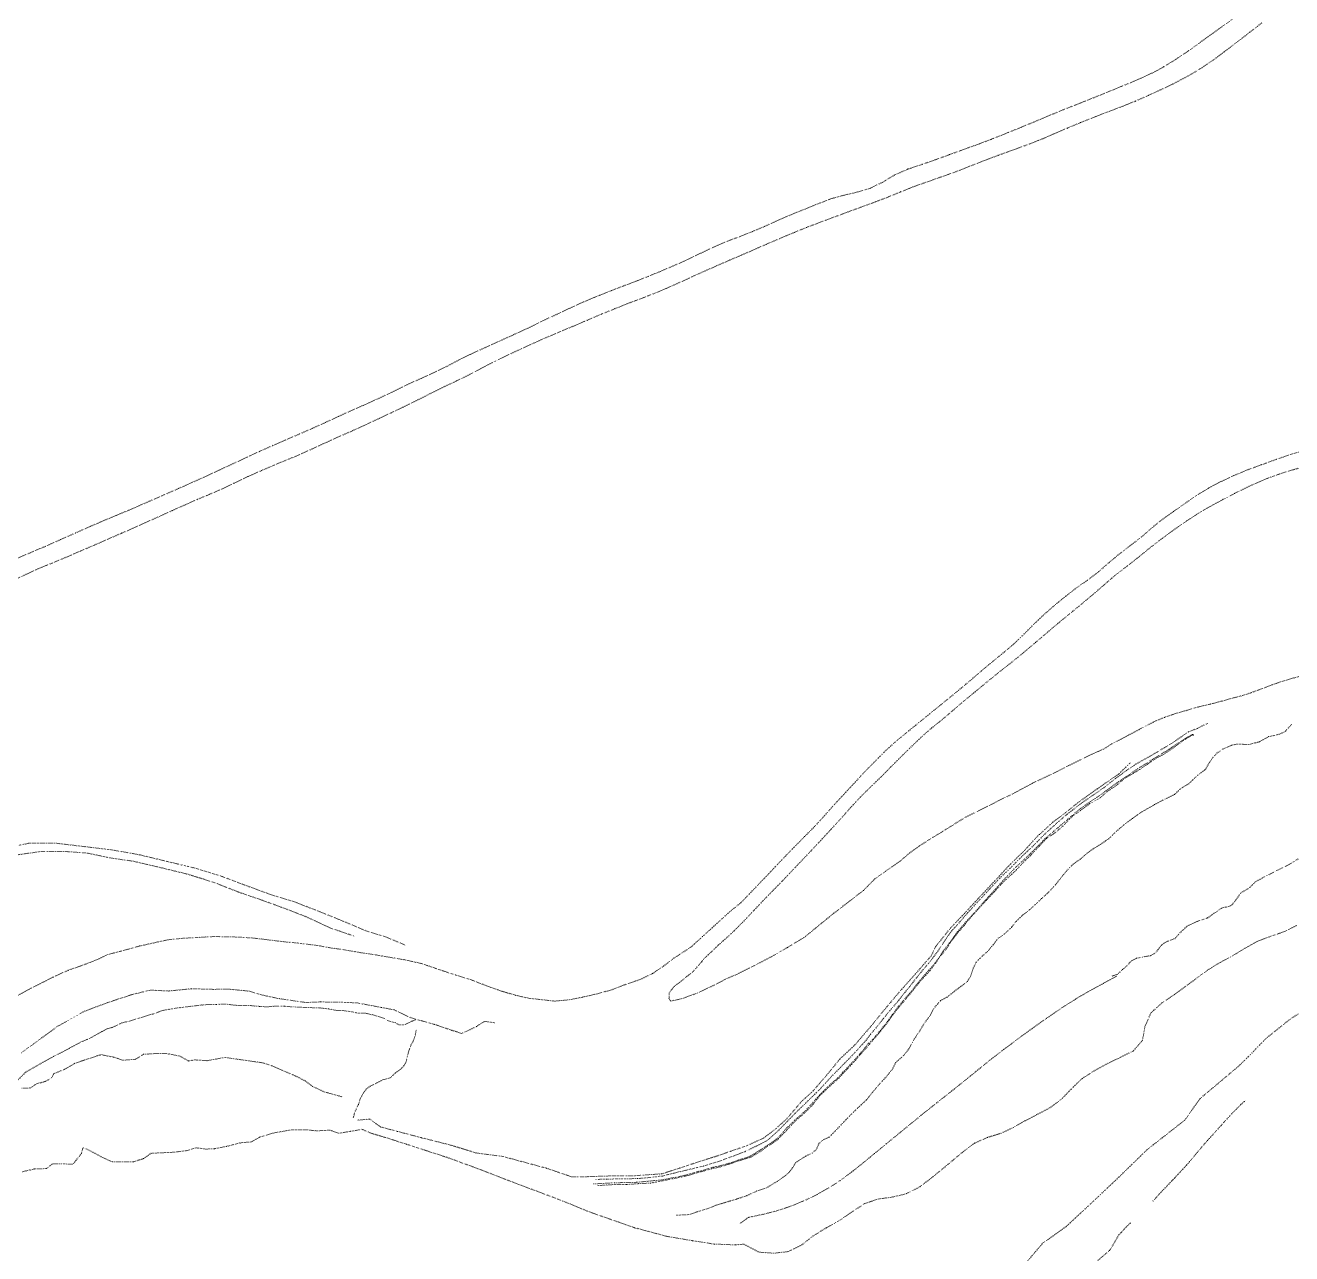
# Model space of a CAD drawing. Extents: x 682410 to 689460, y 7661803 to 7669124.
# Drawn here: x 685687.7 to 686076.1, y 7668109.1 to 7668486 of the extents above; entities that cross this region are included whole.
import ezdxf

# ---------------------------------------------------------------- set-up
doc = ezdxf.new("R2010")
doc.units = 0
doc.header["$MEASUREMENT"] = 0
doc.linetypes.add('DOT', pattern=[0.25, 0, -0.25])
doc.layers.add('02 TOE_Line', color=1, linetype='DOT', lineweight=20)

msp = doc.modelspace()

# ---------------------------------------------------------------- linework, layer by layer
at = {"layer": '02 TOE_Line'}
for points in [[(685684.35, 7668315.79, 4424.62), (685688.19, 7668317.68, 4424.73), (685691.9, 7668319.36, 4424.83), (685695.61, 7668320.85, 4424.91), (685700.16, 7668322.75, 4425.07), (685704.58, 7668324.66, 4425.24), (685708.99, 7668326.57, 4425.38), (685713.5, 7668328.54, 4425.48), (685717.26, 7668330.17, 4425.6), (685721.05, 7668331.84, 4425.71), (685724.84, 7668333.52, 4425.78), (685728.77, 7668335.28, 4425.88), (685732.79, 7668337.1, 4426.01), (685736.71, 7668338.87, 4426.18), (685740.52, 7668340.54, 4426.29), (685744.27, 7668342.11, 4426.39), (685748.01, 7668343.74, 4426.48), (685751.7, 7668345.5, 4426.6), (685756.04, 7668347.55, 4426.74), (685760.14, 7668349.37, 4426.85), (685764.03, 7668351.06, 4426.97), (685767.83, 7668352.61, 4427.07), (685771.71, 7668354.22, 4427.21), (685775.65, 7668356.01, 4427.4), (685779.61, 7668357.83, 4427.6), (685783.74, 7668359.7, 4427.79), (685788.13, 7668361.63, 4428.03), (685792.64, 7668363.69, 4428.31), (685796.27, 7668365.39, 4428.55), (685799.91, 7668367.09, 4428.72), (685803.56, 7668368.83, 4428.88), (685808.04, 7668371.02, 4429.16), (685812.21, 7668373.13, 4429.43), (685816.33, 7668375.17, 4429.65), (685819.95, 7668376.87, 4429.85), (685823.85, 7668378.8, 4430.12), (685827.59, 7668380.75, 4430.39), (685831.83, 7668382.93, 4430.74), (685835.92, 7668384.91, 4431.06), (685839.8, 7668386.72, 4431.35), (685843.79, 7668388.54, 4431.57), (685847.65, 7668390.26, 4431.71), (685851.76, 7668391.99, 4431.92), (685856.01, 7668393.77, 4432.21), (685860.09, 7668395.51, 4432.47), (685864.42, 7668397.37, 4432.73), (685868.49, 7668399.02, 4432.92), (685872.75, 7668400.72, 4433.12), (685876.53, 7668402.13, 4433.31), (685880.48, 7668403.66, 4433.48), (685884.33, 7668405.26, 4433.63), (685888.16, 7668406.97, 4433.75), (685892.01, 7668408.73, 4433.86), (685895.76, 7668410.44, 4433.96), (685899.73, 7668412.19, 4434.07), (685903.74, 7668413.94, 4434.2), (685907.41, 7668415.51, 4434.3), (685911.29, 7668417.19, 4434.43), (685915.01, 7668418.81, 4434.53), (685919.21, 7668420.62, 4434.65), (685923.59, 7668422.45, 4434.74), (685927.29, 7668423.95, 4434.82), (685931.67, 7668425.63, 4434.84), (685935.95, 7668427.2, 4434.9), (685940.15, 7668428.76, 4434.99), (685944.45, 7668430.35, 4435.12), (685948.42, 7668431.79, 4435.2), (685952.44, 7668433.34, 4435.15), (685956.26, 7668434.91, 4435.11), (685960.01, 7668436.41, 4435.08), (685963.93, 7668437.81, 4434.97), (685968.19, 7668439.31, 4434.8), (685972.78, 7668440.93, 4434.64), (685977.33, 7668442.71, 4434.53), (685981.77, 7668444.45, 4434.44), (685986.2, 7668446.13, 4434.41), (685990.64, 7668447.73, 4434.38), (685995.24, 7668449.4, 4434.39), (685999.88, 7668451.22, 4434.39), (686003.57, 7668452.84, 4434.35), (686007.35, 7668454.46, 4434.42), (686011.33, 7668456.11, 4434.5), (686015.49, 7668457.79, 4434.61), (686019.77, 7668459.44, 4434.75), (686024.09, 7668461.07, 4434.88), (686028.25, 7668462.74, 4435), (686032.21, 7668464.5, 4435.15), (686036.01, 7668466.23, 4435.39), (686039.65, 7668467.96, 4435.62), (686043.97, 7668470.22, 4435.97), (686048.14, 7668472.68, 4436.33), (686052.27, 7668475.47, 4436.73), (686055.55, 7668477.94, 4437.09), (686059.53, 7668480.95, 4437.6), (686063.29, 7668483.88, 4438.15), (686066.97, 7668486.72, 4438.68)], [(685684.55, 7668322.14, 4424.6), (685689.14, 7668324.14, 4424.75), (685693.79, 7668326.09, 4424.88), (685698.43, 7668328.16, 4425.07), (685703.1, 7668330.23, 4425.24), (685707.74, 7668332.3, 4425.35), (685712.37, 7668334.28, 4425.42), (685716.93, 7668336.17, 4425.54), (685721.41, 7668338.05, 4425.65), (685725.87, 7668340.01, 4425.76), (685730.39, 7668341.98, 4425.93), (685734.77, 7668343.91, 4426.13), (685738.99, 7668345.78, 4426.28), (685743.11, 7668347.63, 4426.4), (685747.21, 7668349.53, 4426.51), (685751.33, 7668351.44, 4426.66), (685755.44, 7668353.36, 4426.78), (685759.51, 7668355.23, 4426.88), (685763.63, 7668357.07, 4427), (685767.73, 7668358.84, 4427.12), (685771.8, 7668360.59, 4427.29), (685775.83, 7668362.36, 4427.5), (685779.84, 7668364.18, 4427.68), (685783.79, 7668366.01, 4427.86), (685787.61, 7668367.75, 4428.09), (685791.31, 7668369.34, 4428.3), (685795.77, 7668371.36, 4428.56), (685800.16, 7668373.44, 4428.79), (685804.55, 7668375.59, 4428.99), (685809.05, 7668377.64, 4429.32), (685812.79, 7668379.31, 4429.53), (685816.63, 7668381.17, 4429.73), (685820.47, 7668383.19, 4430.01), (685824.18, 7668385.02, 4430.28), (685828.71, 7668387.1, 4430.63), (685833.17, 7668389.11, 4430.96), (685837.53, 7668391.09, 4431.25), (685841.88, 7668393.1, 4431.5), (685846.28, 7668395.25, 4431.71), (685850.82, 7668397.36, 4431.96), (685854.47, 7668399.08, 4432.22), (685859.03, 7668401.17, 4432.51), (685863.67, 7668403.09, 4432.75), (685867.44, 7668404.56, 4432.93), (685871.25, 7668406.05, 4433.1), (685875.04, 7668407.47, 4433.27), (685878.76, 7668408.94, 4433.43), (685882.45, 7668410.46, 4433.56), (685886.92, 7668412.35, 4433.72), (685891, 7668414.19, 4433.83), (685894.94, 7668416.1, 4433.93), (685898.95, 7668418, 4434.03), (685903, 7668419.72, 4434.17), (685906.94, 7668421.21, 4434.32), (685910.74, 7668422.69, 4434.46), (685914.5, 7668424.31, 4434.6), (685918.29, 7668426.04, 4434.68), (685922.63, 7668427.9, 4434.76), (685926.85, 7668429.61, 4434.81), (685930.75, 7668431.18, 4434.83), (685934.88, 7668432.79, 4434.91), (685939.21, 7668433.95, 4435.02), (685943.15, 7668434.86, 4435.08), (685946.93, 7668436, 4435.22), (685950.48, 7668437.77, 4435.07), (685954.31, 7668440.05, 4434.98), (685958.39, 7668441.86, 4434.93), (685962.9, 7668443.36, 4434.84), (685966.82, 7668444.72, 4434.68), (685971.13, 7668446.29, 4434.53), (685975.69, 7668447.95, 4434.45), (685980.32, 7668449.62, 4434.4), (685984.04, 7668451.03, 4434.36), (685988.64, 7668452.87, 4434.33), (685993.21, 7668454.72, 4434.33), (685996.99, 7668456.29, 4434.33), (686000.89, 7668457.92, 4434.39), (686004.84, 7668459.57, 4434.44), (686008.71, 7668461.11, 4434.53), (686012.48, 7668462.6, 4434.6), (686017.01, 7668464.42, 4434.71), (686021.35, 7668466.18, 4434.88), (686025.57, 7668467.92, 4435.01), (686029.63, 7668469.63, 4435.19), (686033.29, 7668471.33, 4435.4), (686036.87, 7668473.24, 4435.69), (686040.56, 7668475.5, 4436.01), (686044.44, 7668478.14, 4436.35), (686047.74, 7668480.49, 4436.67), (686051.16, 7668482.97, 4437.05), (686054.65, 7668485.49, 4437.49), (686058.03, 7668487.94, 4437.95)], [(686079.18, 7668355.31, 4401.76), (686075.22, 7668354.12, 4401.85), (686071.38, 7668352.78, 4401.94), (686067, 7668351.2, 4401.96), (686062.64, 7668349.61, 4401.95), (686058.34, 7668347.81, 4401.96), (686054.42, 7668345.97, 4401.87), (686050.55, 7668343.94, 4401.8), (686046.93, 7668341.72, 4401.63), (686043.39, 7668339.27, 4401.41), (686039.82, 7668336.77, 4401.14), (686036.39, 7668334.35, 4400.88), (686033.18, 7668331.73, 4400.64), (686030.05, 7668328.98, 4400.38), (686026.76, 7668326.44, 4400.09), (686023.43, 7668323.92, 4399.77), (686020.09, 7668321.13, 4399.46), (686016.88, 7668318.31, 4399.2), (686013.48, 7668315.71, 4398.98), (686009.95, 7668313.26, 4398.77), (686006.71, 7668310.74, 4398.61), (686003.6, 7668308.19, 4398.42), (686000.35, 7668305.36, 4398.19), (685997.01, 7668302.2, 4397.96), (685993.67, 7668298.85, 4397.75), (685990.83, 7668296.1, 4397.64), (685987.6, 7668293.39, 4397.53), (685984.31, 7668290.72, 4397.4), (685981.08, 7668288, 4397.3), (685977.9, 7668285.25, 4397.24), (685974.68, 7668282.56, 4397.14), (685971.43, 7668279.88, 4397.05), (685968.19, 7668277.24, 4396.96), (685964.98, 7668274.64, 4396.9), (685961.76, 7668272.01, 4396.84), (685958.57, 7668269.43, 4396.79), (685954.83, 7668266.37, 4396.73), (685951.46, 7668263.32, 4396.59), (685948.28, 7668260.1, 4396.46), (685945.02, 7668256.8, 4396.35), (685941.85, 7668253.36, 4396.26), (685938.69, 7668249.98, 4396.27), (685935.6, 7668246.63, 4396.21), (685932.63, 7668243.27, 4396.12), (685929.78, 7668240.14, 4396.08), (685926.68, 7668237.04, 4395.99), (685923.6, 7668233.91, 4395.97), (685920.77, 7668231.02, 4395.92), (685917.89, 7668227.98, 4395.9), (685914.99, 7668224.91, 4395.79), (685911.84, 7668221.63, 4395.72), (685908.93, 7668218.58, 4395.59), (685907.12, 7668216.72, 4395.65), (685903.62, 7668213.89, 4395.48), (685898.82, 7668209.5, 4395.29), (685895.38, 7668206.35, 4395.15), (685891.81, 7668203.12, 4394.62), (685886.71, 7668199.81, 4394.33), (685883.14, 7668197.08, 4393.78), (685880.01, 7668195, 4393.58), (685876.3, 7668193.2, 4393.47), (685871.21, 7668191.48, 4393.57), (685867.56, 7668190.04, 4393.63), (685863.06, 7668188.82, 4393.83), (685858.59, 7668187.77, 4394.09), (685854.45, 7668186.97, 4394.23), (685850.03, 7668186.56, 4394.44), (685845.53, 7668187.07, 4395.03), (685842.01, 7668187.45, 4395.31), (685838.05, 7668188.36, 4395.6), (685833.44, 7668189.71, 4396.11), (685829.06, 7668191.31, 4396.43), (685824.17, 7668193.19, 4396.58), (685819.59, 7668194.61, 4396.66), (685814.47, 7668196.27, 4396.67), (685809.29, 7668198.08, 4396.5), (685803.88, 7668199.27, 4396.46), (685799.18, 7668200.05, 4396.27), (685794.62, 7668200.84, 4396.19), (685790.57, 7668201.43, 4396.14), (685785.49, 7668202.31, 4396.02), (685780.96, 7668202.95, 4395.75), (685777.37, 7668203.62, 4395.7), (685770.65, 7668204.45, 4395.4), (685767.53, 7668204.72, 4395.3), (685761.45, 7668205.45, 4394.95), (685757.59, 7668205.91, 4395.06), (685752.93, 7668206.22, 4394.82), (685745.5, 7668206.38, 4394.37), (685740.55, 7668206.1, 4394.24), (685736.11, 7668205.86, 4394.08), (685731.38, 7668205.39, 4393.91), (685726.6, 7668204.33, 4393.89), (685722.78, 7668203.48, 4393.66), (685718.53, 7668202.31, 4393.59), (685713.01, 7668200.86, 4393.34), (685709.9, 7668199.38, 4393.23), (685705, 7668197.48, 4392.84), (685700.79, 7668196.03, 4392.84), (685696.12, 7668193.88, 4392.73), (685693.03, 7668192.33, 4392.63), (685688.92, 7668190.28, 4392.53), (685683.82, 7668187.48, 4392.24)], [(686078.13, 7668350.06, 4401.71), (686073.85, 7668348.78, 4401.82), (686069.79, 7668347.4, 4401.87), (686065.93, 7668345.83, 4401.83), (686062.14, 7668344.1, 4401.76), (686058.54, 7668342.32, 4401.78), (686054.9, 7668340.41, 4401.67), (686051.22, 7668338.43, 4401.58), (686047.76, 7668336.43, 4401.41), (686043.81, 7668333.85, 4401.11), (686040.08, 7668331.24, 4400.89), (686036.48, 7668328.6, 4400.55), (686032.91, 7668325.87, 4400.25), (686029.39, 7668323, 4400), (686025.76, 7668320.1, 4399.7), (686022.12, 7668317.37, 4399.41), (686018.62, 7668314.33, 4399.11), (686015.05, 7668311.24, 4398.82), (686011.54, 7668308.3, 4398.6), (686008, 7668305.39, 4398.43), (686004.37, 7668302.42, 4398.21), (686001.06, 7668299.61, 4397.95), (685997.54, 7668296.61, 4397.79), (685993.92, 7668293.54, 4397.65), (685990.28, 7668290.58, 4397.53), (685986.52, 7668287.64, 4397.4), (685982.68, 7668284.52, 4397.26), (685979.01, 7668281.47, 4397.17), (685975.45, 7668278.56, 4397.07), (685972.03, 7668275.61, 4396.99), (685968.86, 7668272.9, 4396.91), (685965.74, 7668270.42, 4396.85), (685962.72, 7668267.78, 4396.79), (685959.35, 7668264.55, 4396.72), (685955.97, 7668261.24, 4396.62), (685953.07, 7668258.33, 4396.44), (685950.04, 7668255.26, 4396.42), (685946.84, 7668252.18, 4396.29), (685943.71, 7668249.08, 4396.24), (685940.62, 7668245.72, 4396.16), (685937.66, 7668242.38, 4396.11), (685934.67, 7668239.14, 4396.02), (685931.65, 7668235.87, 4395.98), (685928.68, 7668232.7, 4395.93), (685925.71, 7668229.56, 4395.88), (685922.77, 7668226.48, 4395.79), (685919.94, 7668223.49, 4395.7), (685917.07, 7668220.57, 4395.57), (685913.83, 7668217.23, 4395.45), (685911, 7668214.24, 4395.36), (685908.12, 7668211.19, 4395.26), (685905.07, 7668208.13, 4395.11), (685903.23, 7668206.38, 4395.16), (685901.72, 7668205.05, 4394.98), (685900.2, 7668203.7, 4394.87), (685898.12, 7668201.68, 4394.69), (685896.14, 7668199.89, 4394.51), (685895.15, 7668198.64, 4394.41), (685893.99, 7668197.34, 4394.45), (685892.32, 7668195.47, 4394.3), (685890.54, 7668194.09, 4394.02), (685888.57, 7668192.46, 4393.74), (685886.71, 7668191.07, 4393.45), (685885.17, 7668189.15, 4393.09), (685885.1, 7668187.45, 4392.73), (685885.61, 7668186.6, 4392.42), (685888.76, 7668187.22, 4392.01), (685893.8, 7668189.02, 4391.28), (685899.02, 7668191.49, 4390.58), (685902.48, 7668193.31, 4390.09), (685905.98, 7668194.84, 4389.69), (685911.39, 7668197.52, 4389), (685916.42, 7668200.18, 4388.27), (685921.46, 7668203.02, 4387.46), (685926.86, 7668206.33, 4386.6), (685930.03, 7668208.96, 4386.3), (685935.71, 7668213.55, 4385.69), (685940.23, 7668217.05, 4385.28), (685944.76, 7668220.54, 4384.72), (685948.28, 7668224.08, 4384.45), (685951.67, 7668226.52, 4384.1), (685956.01, 7668229.53, 4383.61), (685959.01, 7668232.11, 4383.54), (685962.1, 7668234.28, 4383.24), (685964.7, 7668235.97, 4382.95), (685969.87, 7668239.15, 4382.58), (685975.84, 7668242.88, 4382.05), (685981.81, 7668245.85, 4381.5), (685989.72, 7668249.78, 4380.73), (685996.63, 7668253.42, 4380.07), (686000.72, 7668255.37, 4379.69), (686007.73, 7668258.82, 4379.11), (686014.28, 7668262.1, 4378.72), (686018.18, 7668263.78, 4378.26), (686021, 7668265.52, 4378), (686026.13, 7668268.23, 4377.44), (686029.48, 7668269.97, 4377.08), (686033.73, 7668272.23, 4376.81), (686037.13, 7668273.64, 4376.48), (686040.9, 7668274.94, 4376.06), (686044.07, 7668275.8, 4375.85), (686047.39, 7668276.81, 4375.49), (686051.36, 7668277.76, 4375.18), (686053.69, 7668278.33, 4375.03), (686057.14, 7668279.34, 4374.86), (686061.03, 7668280.29, 4374.69), (686063.85, 7668281.26, 4374.54), (686067.32, 7668282.57, 4374.32), (686071.39, 7668284.06, 4374.02), (686075.62, 7668285.45, 4373.7), (686079.49, 7668286.39, 4373.45)], [(685863.26, 7668129.95, 4368.75), (685868.14, 7668130.28, 4368.69), (685872.06, 7668130.27, 4368.72), (685875.79, 7668130.56, 4368.65), (685879.47, 7668130.72, 4368.55), (685883.22, 7668131.44, 4368.68), (685887.01, 7668132.21, 4368.65), (685890.95, 7668133.06, 4368.67), (685894.64, 7668134.14, 4368.63), (685898.18, 7668135.1, 4368.72), (685901.24, 7668135.82, 4368.93), (685904.15, 7668136.76, 4368.96), (685906.56, 7668137.59, 4369.01), (685910.26, 7668138.73, 4369.06), (685913.27, 7668140.54, 4368.68), (685916.17, 7668142.52, 4368.66), (685918.49, 7668144.14, 4368.83), (685921.16, 7668146.87, 4368.96), (685923.86, 7668149.76, 4368.91), (685926.58, 7668152.16, 4369), (685929.26, 7668154.82, 4369.07), (685930.38, 7668156.27, 4369.17), (685931.37, 7668157.56, 4369.27), (685934.2, 7668160.26, 4369.38), (685937.22, 7668162.93, 4369.49), (685938.61, 7668164.49, 4369.42), (685939.88, 7668165.76, 4369.56), (685941.23, 7668167.22, 4369.73), (685942.34, 7668168.44, 4369.75), (685943.92, 7668170.38, 4369.79), (685945.38, 7668171.9, 4369.94), (685946.65, 7668173.4, 4370.1), (685949.15, 7668176.3, 4370.17), (685951.74, 7668179.53, 4370.28), (685953.97, 7668182.63, 4370.31), (685956.5, 7668185.75, 4370.36), (685957.66, 7668187.1, 4370.37), (685959.45, 7668189.29, 4370.4), (685962.28, 7668192.75, 4370.49), (685965.28, 7668196.04, 4370.45), (685965.9, 7668196.91, 4370.4), (685966.88, 7668198.25, 4370.3), (685967.82, 7668199.67, 4370.24), (685970.05, 7668202.45, 4370.53), (685972.09, 7668205.42, 4370.63), (685973.49, 7668207.32, 4370.8), (685975.65, 7668209.79, 4370.87), (685977.89, 7668212.56, 4370.94), (685980.06, 7668214.89, 4371.01), (685982.46, 7668217.54, 4370.97), (685985.03, 7668220.24, 4371.26), (685987.27, 7668222.7, 4371.34), (685989.79, 7668225.09, 4371.57), (685991.74, 7668226.91, 4371.48), (685994.26, 7668229.62, 4371.65), (685996.21, 7668231.45, 4371.94), (685998.65, 7668234.1, 4372.02), (686000.89, 7668236.48, 4372.11), (686003.12, 7668237.9, 4372.29), (686005.95, 7668240.25, 4372.35), (686008.35, 7668242.85, 4372.43), (686011.32, 7668245.05, 4372.6), (686014.25, 7668247.2, 4372.63), (686017.24, 7668248.84, 4372.8), (686019.63, 7668250.94, 4372.89), (686022.3, 7668252.72, 4372.93), (686024.79, 7668254.83, 4372.91), (686027.59, 7668256.49, 4373.18), (686029.51, 7668257.63, 4373.06), (686031.94, 7668259.29, 4373.25), (686034.85, 7668261.27, 4373.33), (686036.7, 7668262.21, 4373.25), (686039.37, 7668263.98, 4373.51), (686041.78, 7668265.68, 4373.48), (686043.57, 7668266.95, 4373.7), (686045.52, 7668268.11, 4373.9), (686046.08, 7668268.23, 4373.94), (686045.65, 7668268.42, 4373.94), (686043.89, 7668267.42, 4373.79), (686042.44, 7668266.44, 4373.65), (686037.69, 7668263.38, 4373.55), (686033.33, 7668260.65, 4373.34), (686028.94, 7668257.9, 4373.22), (686023.07, 7668253.92, 4372.95), (686017.15, 7668249.62, 4372.81), (686011.58, 7668245.88, 4372.62), (686006.19, 7668241.32, 4372.43), (686000.38, 7668236.31, 4372.2), (685995.78, 7668231.66, 4371.98), (685991.46, 7668227.65, 4371.7), (685987.37, 7668223.33, 4371.46), (685985.24, 7668220.92, 4371.36), (685983.12, 7668218.63, 4371.22), (685981.14, 7668216.36, 4371.11), (685978.1, 7668212.89, 4371.01), (685976.16, 7668210.85, 4370.97), (685973.57, 7668207.79, 4370.97), (685971.02, 7668204.3, 4370.75), (685969.15, 7668201.87, 4370.63), (685967.65, 7668199.47, 4370.48), (685966.3, 7668197.74, 4370.43), (685963.73, 7668194.86, 4370.42), (685961.55, 7668192.29, 4370.42), (685959.35, 7668189.46, 4370.31), (685957.03, 7668186.83, 4370.26), (685955.38, 7668184.79, 4370.12), (685953.61, 7668182.42, 4370.28), (685952.09, 7668180.29, 4370.23), (685950.02, 7668177.63, 4370.16), (685947.76, 7668174.99, 4370.11), (685946.14, 7668173.41, 4369.81), (685945.06, 7668172.06, 4369.71), (685943.5, 7668170.19, 4369.58), (685941.62, 7668168.12, 4369.66), (685940.02, 7668166.32, 4369.73), (685938.41, 7668164.68, 4369.66), (685937.02, 7668163.1, 4369.61), (685934.82, 7668161.24, 4369.52), (685932.94, 7668159.44, 4369.44), (685931.2, 7668157.63, 4369.18), (685928.63, 7668154.79, 4369.05), (685926.49, 7668152.48, 4368.96), (685924.08, 7668150.39, 4368.88), (685921.25, 7668147.66, 4369.07), (685918.57, 7668144.59, 4368.97), (685915.32, 7668142.31, 4368.87), (685910.21, 7668139.06, 4369.06), (685902.65, 7668136.51, 4369.05), (685898.69, 7668135.58, 4368.97), (685895.98, 7668134.82, 4368.81), (685889.38, 7668132.96, 4368.74), (685882.9, 7668131.71, 4368.68), (685875.18, 7668130.97, 4368.85), (685868.38, 7668130.82, 4368.85), (685861.95, 7668130.48, 4368.85)], [(686050.25, 7668271.76, 4374.53), (686047.2, 7668270.25, 4374.54), (686044.49, 7668269.19, 4374.48), (686038.98, 7668265.46, 4374.38), (686037.02, 7668264.29, 4374.32), (686032.36, 7668261.56, 4373.89), (686028.44, 7668259.36, 4373.83), (686025.3, 7668257.24, 4373.67), (686021.98, 7668254.81, 4373.67), (686018.45, 7668252.01, 4373.69), (686014.8, 7668249.48, 4373.52), (686011.89, 7668247.49, 4373.42), (686007.26, 7668243.94, 4373.3), (686003.91, 7668241.04, 4373.15), (686000.46, 7668237.91, 4373.06), (685996.74, 7668234.1, 4372.72), (685993.58, 7668231.18, 4372.66), (685989.63, 7668227.21, 4372.38), (685986.94, 7668224.67, 4372.26), (685983.41, 7668220.91, 4371.91), (685980.32, 7668217.59, 4371.93), (685976.67, 7668213.59, 4371.97), (685974.99, 7668211.65, 4371.83), (685973.37, 7668209.78, 4371.69), (685971.86, 7668208.15, 4371.59), (685970.77, 7668206.67, 4371.52), (685966.98, 7668201.04, 4371.5), (685964.89, 7668198.36, 4371.31), (685963.2, 7668196.39, 4371.19), (685960.96, 7668193.61, 4371.26), (685958.95, 7668191.06, 4371.35), (685957.38, 7668189.14, 4371.19), (685955.51, 7668186.72, 4371.02), (685952.81, 7668183.58, 4371.1), (685950.9, 7668181.26, 4371.21), (685948.86, 7668178.62, 4371.12), (685946.89, 7668176.37, 4370.91), (685945.52, 7668174.5, 4370.75), (685940.86, 7668169.43, 4370.58), (685935.2, 7668163.69, 4370.54), (685931.21, 7668159.35, 4370.56), (685926.5, 7668154.77, 4369.95), (685923.82, 7668152.17, 4370.03), (685921.81, 7668150.08, 4370.11), (685918.53, 7668146.72, 4369.93), (685915.14, 7668143.7, 4370.12), (685911.85, 7668142.07, 4370.04), (685908.45, 7668140.39, 4370.08), (685900.62, 7668137.46, 4370.14), (685895.67, 7668135.96, 4369.97), (685888.5, 7668134.25, 4369.89), (685883.02, 7668132.9, 4369.6), (685878.14, 7668132.33, 4369.74), (685875.4, 7668132.12, 4369.87), (685869.14, 7668131.99, 4369.76), (685865.92, 7668131.98, 4369.81), (685862.62, 7668131.83, 4369.87)], [(685887.39, 7668120.87, 4365.91), (685891.24, 7668121.07, 4365.72), (685894.36, 7668122.11, 4365.89), (685897.37, 7668123.02, 4365.77), (685899.86, 7668124.08, 4365.98), (685901.13, 7668124.4, 4366.02), (685904.02, 7668125.29, 4366.07), (685905.8, 7668125.83, 4366), (685908.99, 7668126.85, 4366.06), (685912.1, 7668128.33, 4366.15), (685914.86, 7668129.16, 4366.24), (685917, 7668130.49, 4366.51), (685918.44, 7668131.31, 4366.77), (685920.74, 7668132.98, 4367.31), (685922.12, 7668134.19, 4367.78), (685923.07, 7668135.56, 4368.47), (685923.94, 7668137, 4368.71), (685925.37, 7668137.96, 4368.55), (685927.1, 7668139.03, 4368.14), (685929.04, 7668139.96, 4367.42), (685930.36, 7668141.1, 4366.8), (685931.1, 7668142.9, 4366.75), (685932.49, 7668144.02, 4366.06), (685934.26, 7668144.83, 4365.48), (685937.34, 7668148, 4365.81), (685939.87, 7668150.68, 4365.74), (685942.91, 7668153.7, 4365.81), (685945.78, 7668156.38, 4365.85), (685947.78, 7668158.89, 4366.07), (685950.14, 7668161.65, 4366.57), (685951.69, 7668163.27, 4366.62), (685953.65, 7668165.67, 4366.76), (685954.62, 7668167.67, 4367.16), (685957.32, 7668170.12, 4367.18), (685958.72, 7668171.97, 4367.16), (685960.23, 7668174.78, 4367.65), (685961.8, 7668177.07, 4367.85), (685963.67, 7668180.14, 4368.18), (685965.19, 7668182.06, 4368.16), (685966.42, 7668184.48, 4368.27), (685968.42, 7668186.71, 4368.2), (685970.45, 7668187.82, 4367.82), (685972.83, 7668189.72, 4367.56), (685974.66, 7668191.05, 4367.23), (685976.63, 7668192.61, 4366.92), (685977.66, 7668194.29, 4367.09), (685978.31, 7668196.38, 4367.61), (685979.34, 7668198.55, 4368.08), (685981.16, 7668200.34, 4367.81), (685982.88, 7668201.86, 4367.78), (685984.64, 7668203.98, 4367.99), (685986.12, 7668205.88, 4368.34), (685988.05, 7668207.19, 4368), (685990.19, 7668209.23, 4367.89), (685991.6, 7668211.04, 4368.05), (685993.59, 7668212.94, 4368.18), (685995.69, 7668214.59, 4368.41), (685997.79, 7668216.5, 4368.2), (685999.45, 7668218.06, 4368.24), (686001.4, 7668219.87, 4368.3), (686003.68, 7668222.26, 4368.57), (686005.6, 7668224.77, 4368.98), (686007.48, 7668226.98, 4369.3), (686009.1, 7668228.61, 4369.44), (686011.28, 7668230.12, 4369.34), (686013.41, 7668231.99, 4369.63), (686015.26, 7668233.33, 4369.67), (686017.63, 7668234.77, 4369.6), (686019.02, 7668235.75, 4369.58), (686020.06, 7668236.4, 4369.58), (686021.77, 7668238.13, 4369.93), (686023.07, 7668239.3, 4369.95), (686024.89, 7668240.84, 4370.13), (686027.3, 7668242.63, 4370.19), (686028.89, 7668243.8, 4370.19), (686031.2, 7668245.25, 4370.13), (686034.04, 7668246.85, 4369.89), (686036.64, 7668248.24, 4369.71), (686040.15, 7668249.97, 4369.56), (686042.07, 7668251.77, 4369.86), (686044.58, 7668253.28, 4369.79), (686045.95, 7668254.63, 4369.88), (686047.31, 7668255.86, 4370.07), (686049.72, 7668257.73, 4370.28), (686050.72, 7668259.53, 4370.58), (686051.74, 7668261.08, 4371.07), (686053.2, 7668262.65, 4371.46), (686055.01, 7668263.9, 4371.44), (686057.77, 7668265.11, 4370.94), (686059.51, 7668265.43, 4371.13), (686063.13, 7668265.28, 4370.22), (686066.21, 7668266.16, 4369.82), (686069.05, 7668267.71, 4369.71), (686072.17, 7668268.39, 4369.4), (686074.11, 7668269.28, 4369.34), (686076.16, 7668271.6, 4369.85)], [(685789.64, 7668150.06, 4375.19), (685793.35, 7668150.36, 4375.06), (685796.66, 7668147.95, 4375), (685801.97, 7668146.55, 4375), (685809.19, 7668144.65, 4374.92), (685818.31, 7668142.34, 4374.75), (685825.96, 7668139.97, 4374.64), (685834.26, 7668138.88, 4374.47), (685847.57, 7668135.27, 4374.33), (685855.4, 7668132.61, 4372.92), (685860.19, 7668132.7, 4371.99), (685868.01, 7668132.96, 4371.98), (685874.63, 7668133, 4371.78), (685882.9, 7668133.58, 4371.43), (685888.46, 7668135.35, 4371.91), (685894.81, 7668137.47, 4372.02), (685899.78, 7668139.02, 4372.04), (685903.89, 7668140.46, 4372.34), (685909.23, 7668142.3, 4372.18), (685914.2, 7668144.6, 4372.07), (685917.73, 7668147.29, 4372.04), (685921.17, 7668150.38, 4371.92), (685925.72, 7668155.74, 4372.14), (685929.23, 7668158.92, 4372.14), (685933.57, 7668163.96, 4372.44), (685937.51, 7668168.79, 4373.05), (685942.15, 7668173.14, 4373.15), (685947.3, 7668179.16, 4373.49), (685951.59, 7668184.42, 4373.64), (685955.64, 7668189.22, 4373.52), (685961.51, 7668195.83, 4373.39), (685965.48, 7668200.38, 4373.1), (685966.96, 7668203.38, 4373.7), (685971.54, 7668209.07, 4373.9), (685975.83, 7668213.57, 4373.88), (685980.06, 7668218.16, 4373.98), (685985.34, 7668223.75, 4374.21), (685989.24, 7668228, 4374.53), (685994.17, 7668232.8, 4374.81), (685998.63, 7668237.72, 4375.44), (685998.76, 7668237.7, 4375.46), (686002.87, 7668241.48, 4375.81), (686006.76, 7668244.39, 4376.01), (686010.93, 7668247.77, 4376.4), (686016.54, 7668251.75, 4376.62), (686023, 7668256.21, 4376.65), (686026.56, 7668259.63, 4377.54)], [(685804.32, 7668203.71, 4399.85), (685798.51, 7668206.16, 4400.38), (685792.5, 7668208, 4400.56), (685785.38, 7668211, 4401.13), (685778, 7668214, 4401.63), (685770.25, 7668217, 4402.17), (685762.25, 7668219.5, 4402.58), (685754.12, 7668222.5, 4403.12), (685747.5, 7668225, 4403.58), (685739.19, 7668227.5, 4404.19), (685730.81, 7668229.5, 4404.83), (685722.56, 7668231.5, 4405.38), (685714, 7668233, 4405.92), (685705.56, 7668234, 4406.56), (685697.19, 7668235, 4407.37), (685688.69, 7668235, 4408.19), (685681.81, 7668233.5, 4408.72)], [(685685.56, 7668231.5, 4408.38), (685692.5, 7668232.5, 4407.78), (685699.5, 7668232.5, 4407.12), (685706.62, 7668232, 4406.5), (685713.69, 7668230.5, 4405.95), (685720.75, 7668229.5, 4405.44), (685729.31, 7668227.5, 4404.83), (685737.5, 7668225.5, 4404.19), (685745.5, 7668223, 4403.53), (685753.12, 7668220, 4403), (685760.37, 7668217.5, 4402.48), (685767.25, 7668215, 4402.06), (685773.69, 7668212.5, 4401.62), (685781.25, 7668209, 4401.09), (685788.56, 7668206.5, 4400.65)], [(686021.02, 7668194.26, 4353.05), (686022.63, 7668194.78, 4353.08), (686024.26, 7668196.26, 4352.78), (686025.83, 7668197.65, 4353.08), (686026.87, 7668198.9, 4353.1), (686028.53, 7668199.71, 4353.02), (686030.51, 7668200.14, 4352.94), (686032.8, 7668200.48, 4352.37), (686034.31, 7668201.35, 4351.98), (686036.19, 7668203.74, 4352.52), (686037.6, 7668204.77, 4352.5), (686040.26, 7668205.72, 4352.02), (686041.85, 7668207.51, 4352.55), (686044.06, 7668209.6, 4352.99), (686047.21, 7668211.04, 4352.76), (686050.44, 7668212.14, 4352.22), (686051.52, 7668212.95, 4352.31), (686054.57, 7668215.07, 4352.41), (686057.52, 7668215.84, 4351.9), (686058.59, 7668217.05, 4352.08), (686060.52, 7668219.79, 4352.88), (686063.15, 7668221.33, 4352.96), (686065.09, 7668223.27, 4353.03), (686067.2, 7668224.39, 4353.37), (686069.56, 7668225.58, 4352.85), (686071.67, 7668226.7, 4352.95), (686074.72, 7668228.18, 4352.68), (686078.15, 7668230.19, 4352.71)], [(686077.68, 7668209.81, 4353.75), (686074.05, 7668207.95, 4353.86), (686069.83, 7668206.5, 4353.96), (686065.61, 7668204.95, 4354.09), (686061.65, 7668202.72, 4354.21), (686058.01, 7668200.47, 4354.34), (686054.16, 7668198.43, 4354.46), (686050.53, 7668196.22, 4354.58), (686046.97, 7668193.62, 4354.7), (686043.65, 7668191.12, 4354.83), (686040.06, 7668188.52, 4354.98), (686036.29, 7668185.99, 4355.12), (686032.96, 7668182.98, 4355.27), (686031.11, 7668178.84, 4355.45), (686030.36, 7668174.55, 4355.59), (686027.55, 7668171.3, 4355.77), (686023.67, 7668169.35, 4355.96), (686019.8, 7668167.52, 4356.13), (686015.83, 7668165.36, 4356.32), (686011.82, 7668162.82, 4356.51), (686008.44, 7668159.55, 4356.74), (686005.66, 7668156.63, 4356.96), (686002.06, 7668153.88, 4357.24), (685997.83, 7668151.67, 4357.53), (685994.27, 7668149.81, 4357.73), (685990.74, 7668147.79, 4357.94), (685986.96, 7668146.02, 4358.18), (685982.82, 7668144.75, 4358.42), (685978.77, 7668142.95, 4358.72), (685975, 7668140.1, 4359.06), (685971.94, 7668137.51, 4359.38), (685968.71, 7668134.84, 4359.72), (685965.4, 7668132.15, 4360.1), (685962.13, 7668129.64, 4360.47), (685957.82, 7668127.41, 4360.85), (685953.35, 7668126.4, 4361.17), (685949.22, 7668125.83, 4361.42), (685945.19, 7668124.46, 4361.72), (685941.35, 7668121.98, 4362.07), (685937.45, 7668119.28, 4362.42), (685933.31, 7668116.97, 4362.79), (685929.28, 7668114.5, 4363.16), (685925.87, 7668111.77, 4363.54), (685921.58, 7668109.69, 4363.97), (685917.39, 7668109.23, 4364.33), (685912.79, 7668109.51, 4364.73), (685908.05, 7668111.98, 4365.11), (685905.51, 7668111.78, 4365.31), (685898.98, 7668112.02, 4365.85), (685892.31, 7668113.06, 4366.33), (685884.44, 7668114.39, 4367.25), (685874.53, 7668117.04, 4367.94), (685860.67, 7668121.89, 4369.08), (685852.28, 7668125.34, 4369.69), (685844.42, 7668128.31, 4370.29), (685839.01, 7668130.31, 4370.8), (685827.15, 7668134.91, 4371.73), (685817.38, 7668138.5, 4372.63), (685804.59, 7668142.65, 4373.57), (685798.95, 7668144.47, 4374.02), (685793.52, 7668146.09, 4374.6), (685790.97, 7668147.24, 4374.91), (685787.3, 7668146.59, 4375.13), (685783.87, 7668146.03, 4375.2), (685781.03, 7668146.96, 4375.81), (685776.9, 7668146.77, 4375.72), (685773.54, 7668147.12, 4375.91), (685769.27, 7668147.08, 4376.02), (685763.62, 7668146.06, 4376.22), (685759.5, 7668144.81, 4376.46), (685756.96, 7668143.35, 4376.6), (685753.91, 7668143.13, 4376.98), (685749.22, 7668141.96, 4377.05), (685745.7, 7668141.28, 4377.23), (685742.98, 7668141.15, 4377.38), (685740.05, 7668141.57, 4377.61), (685737.11, 7668140.68, 4377.83), (685733.22, 7668140.19, 4378), (685729.67, 7668140.05, 4378.26), (685726.27, 7668139.88, 4378.32), (685723.93, 7668138.25, 4378.66), (685720.85, 7668137.26, 4378.77), (685714.24, 7668137.29, 4379.35), (685710.94, 7668138.81, 4379.45), (685709.1, 7668139.86, 4379.37), (685705.34, 7668141.7, 4379.53), (685704.88, 7668139.81, 4379.53), (685702.26, 7668136.52, 4379.84), (685698.71, 7668136.64, 4380.06), (685696, 7668136.63, 4380.2), (685694.16, 7668135.19, 4380.46), (685690.51, 7668135.06, 4381.16), (685686.63, 7668134.18, 4381.04)], [(686022.51, 7668194.24, 4356.65), (686018.39, 7668192.02, 4357.04), (686014.15, 7668189.74, 4357.44), (686009.77, 7668187.15, 4357.87), (686005.34, 7668184.32, 4358.31), (686000.9, 7668181.28, 4358.76), (685996.48, 7668178.13, 4359.21), (685992.08, 7668174.93, 4359.67), (685987.76, 7668171.69, 4360.12), (685983.5, 7668168.4, 4360.57), (685979.35, 7668165.04, 4361.02), (685975.27, 7668161.73, 4361.46), (685971.22, 7668158.49, 4361.9), (685967.16, 7668155.29, 4362.33), (685963.12, 7668152.09, 4362.76), (685959.23, 7668148.88, 4363.18), (685955.43, 7668145.78, 4363.59), (685951.73, 7668142.74, 4364), (685948.13, 7668139.78, 4364.39), (685944.56, 7668136.87, 4364.77), (685941.05, 7668134.05, 4365.15), (685937.62, 7668131.52, 4365.51), (685934.15, 7668129.27, 4365.85), (685930.65, 7668127.29, 4366.19), (685927.14, 7668125.57, 4366.52), (685922.49, 7668123.64, 4366.94), (685918.03, 7668122.16, 4367.33), (685913.7, 7668121.09, 4367.71), (685909.39, 7668120.19, 4368.08), (685906.65, 7668118.1, 4368.36)], [(685831.6, 7668179.9, 4393.28), (685828.55, 7668180.39, 4393.47), (685826.01, 7668178.74, 4392.48), (685821.57, 7668176.64, 4391.14), (685818.39, 7668177.65, 4391.19), (685813.2, 7668179.42, 4391.25), (685805.98, 7668181.43, 4391.05), (685800.82, 7668183.88, 4391.74), (685796.82, 7668184.64, 4391.59), (685789.49, 7668186.01, 4391.4), (685785.66, 7668186.19, 4390.8), (685778.15, 7668186.32, 4389.85), (685773.79, 7668186.14, 4389.44), (685769.68, 7668186.71, 4389.18), (685765.5, 7668187.32, 4389.54), (685760.09, 7668188.48, 4389.52), (685756.29, 7668189.63, 4390.16), (685749.82, 7668190.27, 4390.08), (685745.53, 7668190.17, 4390.02), (685738.64, 7668190.36, 4389.57), (685731.64, 7668189.67, 4389.23), (685726.07, 7668189.94, 4389.51), (685720.36, 7668188.57, 4389.59), (685712.93, 7668186.12, 4388.9), (685705.74, 7668183.43, 4388.59), (685697.62, 7668178.9, 4388.39), (685692.66, 7668175.25, 4388.18), (685686.36, 7668170.65, 4387.38)], [(685807.36, 7668180.87, 4389.67), (685806.18, 7668180.38, 4389.86), (685804.02, 7668179.35, 4390.43), (685802.36, 7668179.25, 4389.87), (685801.17, 7668179.94, 4389.59), (685799.11, 7668180.48, 4389.14), (685797.61, 7668181.29, 4389.26), (685794.69, 7668182.25, 4388.98), (685791.8, 7668182.9, 4388.73), (685789.71, 7668182.86, 4388.56), (685787.68, 7668183.3, 4388.54), (685785.15, 7668183.68, 4388.43), (685783.17, 7668183.68, 4388.22), (685780.63, 7668184.2, 4388.1), (685778.24, 7668184.45, 4387.85), (685776.49, 7668184.53, 4387.63), (685772.87, 7668184.65, 4387.37), (685769.8, 7668184.79, 4387.11), (685767.18, 7668185, 4387.03), (685764.34, 7668185.02, 4386.99), (685761.75, 7668184.82, 4386.79), (685759.5, 7668184.94, 4386.68), (685756.32, 7668185.23, 4386.54), (685753.26, 7668185.21, 4386.49), (685751.64, 7668185.34, 4386.47), (685749.21, 7668185.64, 4386.2), (685746.31, 7668185.56, 4386.26), (685743.93, 7668185.55, 4386.24), (685741.95, 7668185.38, 4386.08), (685737.23, 7668184.83, 4386), (685733.16, 7668184.31, 4385.83), (685729.84, 7668183.71, 4385.92), (685726.86, 7668182.63, 4385.66), (685724.25, 7668181.89, 4385.41), (685720.93, 7668180.86, 4385.3), (685719.18, 7668180.33, 4385.29), (685717.24, 7668179.87, 4385.12), (685714.19, 7668178.43, 4385.04), (685712.87, 7668178.14, 4384.76), (685711.11, 7668177.2, 4384.59), (685708.34, 7668175.64, 4384.36), (685706.51, 7668174.76, 4384.36), (685705.03, 7668174.13, 4383.99), (685701.2, 7668172.12, 4383.8), (685696.32, 7668169.58, 4383.59), (685692.47, 7668167.48, 4383.51), (685687.77, 7668164.76, 4383.53), (685682.78, 7668159.74, 4382.86)], [(685991.59, 7668102.68, 4359.34), (685999.71, 7668112.25, 4358.38), (686007.02, 7668117.49, 4358.04), (686014.07, 7668124.02, 4357.43), (686023.1, 7668132.55, 4356.43), (686031.85, 7668141.07, 4355.29), (686043.3, 7668150.03, 4354.22), (686048.08, 7668156.72, 4353.48), (686059.91, 7668166.66, 4352.41), (686064.07, 7668170.77, 4352.11), (686065.16, 7668171.95, 4352.11), (686068.31, 7668175.16, 4351.89), (686071.9, 7668178.04, 4351.59), (686075.33, 7668180.82, 4351.34), (686079.02, 7668183.21, 4351.13)], [(685807.57, 7668178.01, 4389.84), (685807.3, 7668176.18, 4389.04), (685806.69, 7668174.35, 4388.16), (685805.93, 7668173.04, 4387.05), (685805.26, 7668171.17, 4386.43), (685804.79, 7668169.45, 4385.63), (685804.42, 7668167.8, 4384.95), (685803.73, 7668166.66, 4384.42), (685802.77, 7668165.64, 4383.87), (685801.33, 7668164.67, 4383.06), (685799.6, 7668163.03, 4381.92), (685797.35, 7668162.41, 4381.28), (685795.13, 7668161.27, 4380.84), (685793.41, 7668160.46, 4380.51), (685792.28, 7668159.66, 4379.86), (685791.1, 7668157.92, 4379.05), (685790.26, 7668156.26, 4378.19), (685789.84, 7668154.81, 4377.38), (685788.78, 7668152.64, 4376.3), (685788.21, 7668150.64, 4375.26)], [(685686.62, 7668159.89, 4382.28), (685689.03, 7668159.86, 4382.4), (685691.08, 7668161.14, 4381.72), (685693.93, 7668161.99, 4381.85), (685695.76, 7668163.08, 4381.56), (685696.33, 7668164.26, 4381.65), (685699.9, 7668165.74, 4381.94), (685702.88, 7668167.51, 4381.77), (685704.86, 7668168.17, 4381.68), (685708.17, 7668169.26, 4381.79), (685710.84, 7668170.14, 4381.6), (685714.81, 7668169.36, 4380.86), (685717.55, 7668168.44, 4379.83), (685721.46, 7668168.72, 4379.6), (685723.94, 7668170.25, 4379.73), (685727.51, 7668170.47, 4379.89), (685730.99, 7668170.49, 4379.87), (685735.05, 7668169.7, 4379.06), (685737.71, 7668168.17, 4378.47), (685739.44, 7668168.55, 4378.34), (685743.44, 7668168.29, 4378.83), (685748.86, 7668169.29, 4378.92), (685752.19, 7668168.81, 4378.68), (685756.92, 7668168.14, 4378.34), (685760.73, 7668167.59, 4378.42), (685763.34, 7668166.69, 4378.27), (685766.59, 7668165.28, 4378.21), (685770.6, 7668163.56, 4377.63), (685773.49, 7668162.09, 4377.26), (685775.8, 7668160.4, 4376.65), (685779.23, 7668158.76, 4376.8), (685784.74, 7668157.24, 4377.45)], [(686033.57, 7668125.18, 4354.09), (686034.69, 7668126.46, 4353.98), (686035.65, 7668127.56, 4353.89), (686036.07, 7668127.98, 4353.88), (686036.5, 7668128.41, 4353.86), (686039.54, 7668131.61, 4353.84), (686040.06, 7668132.14, 4353.84), (686040.19, 7668132.28, 4353.84), (686040.38, 7668132.48, 4353.83), (686043.9, 7668136.28, 4353.76), (686043.98, 7668136.37, 4353.76), (686044.82, 7668137.32, 4353.76), (686045.32, 7668137.89, 4353.77), (686047.2, 7668140.21, 4353.69), (686047.46, 7668140.54, 4353.69), (686049.98, 7668143.46, 4353.5), (686050.19, 7668143.71, 4353.49), (686050.3, 7668143.83, 4353.48), (686050.87, 7668144.45, 4353.46), (686053.92, 7668147.78, 4353.34), (686054.51, 7668148.45, 4353.34), (686055.36, 7668149.42, 4353.32), (686055.51, 7668149.59, 4353.32), (686057.77, 7668152.04, 4353.32), (686058.1, 7668152.36, 4353.3), (686060.49, 7668154.78, 4353.22), (686060.55, 7668154.84, 4353.21), (686061.62, 7668155.81, 4353.23), (686061.87, 7668156.06, 4353.25)], [(686007.57, 7668097.06, 4354.01), (686007.89, 7668097.51, 4353.96), (686008.29, 7668098.06, 4353.91), (686009.73, 7668099.99, 4353.67), (686012.01, 7668102.02, 4353.71), (686012.9, 7668102.84, 4353.75), (686014.97, 7668105.15, 4354.05), (686015.82, 7668106.15, 4354.16), (686016.4, 7668106.74, 4354.18), (686020.27, 7668110.09, 4354.04), (686020.39, 7668110.22, 4354.05), (686023.09, 7668114.81, 4353.8), (686023.12, 7668114.84, 4353.8), (686023.96, 7668115.72, 4353.83), (686024.75, 7668116.65, 4353.92), (686026.58, 7668118.48, 4354.25), (686026.74, 7668118.63, 4354.28)]]:
    msp.add_polyline3d(points, dxfattribs=at)

doc.saveas('drawing.dxf')
